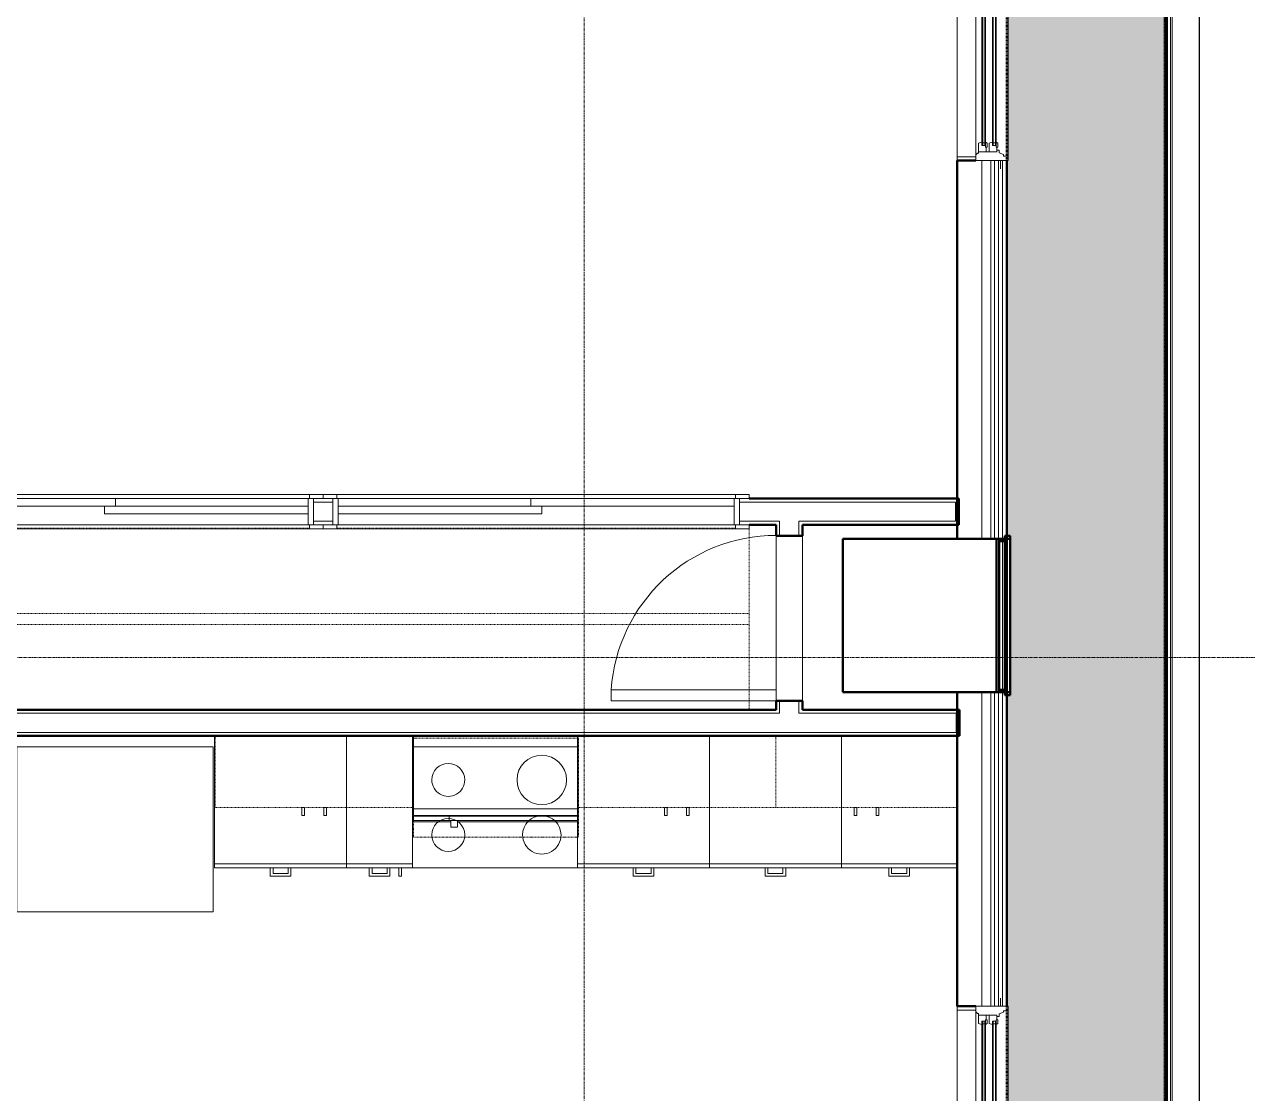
# Model space of a CAD drawing. Header units: inches. Extents: x -4218 to -1830, y 9767 to 12426.
# Drawn here: x -2275.1 to -2052.6, y 11455.9 to 11650.3 of the extents above; entities that cross this region are included whole.
import ezdxf

# ---------------------------------------------------------------- set-up
doc = ezdxf.new("R2010")
doc.units = ezdxf.units.IN
doc.header["$MEASUREMENT"] = 0
for name, pattern in [('Dash', [0.25, 0.125, -0.125]), ('Dash 1_16_', [0.125, 0.0625, -0.0625]), ('Grid Line 1_2_', [0.875, 0.5, -0.125, 0.125, -0.125]), ('Overhead', [0.15625, 0.09375, -0.0625])]:
    doc.linetypes.add(name, pattern=pattern)
for name, color, linetype, lineweight in [('0-1', 7, 'Continuous', 5), ('0-2', 10, 'Continuous', 9), ('A-CLNG-5', 13, 'Continuous', 9), ('A-CLNG-PATT-1', 71, 'Continuous', 13), ('A-DETL-MBND', 5, 'Continuous', 9), ('A-DOOR-1', 10, 'Continuous', 9), ('A-DOOR-2', 50, 'Continuous', 20), ('A-DOOR-FRAM-1', 10, 'Continuous', 9), ('A-GENM', 5, 'Continuous', 9), ('A-GENM-6', 5, 'Continuous', 50), ('A-GLAZ-1', 151, 'Continuous', 9), ('A-GLAZ-2', 151, 'Continuous', 20), ('A-WALL', 113, 'Continuous', 13), ('A-WALL-1', 7, 'Continuous', 50), ('A-WALL-2', 250, 'Continuous', 13), ('A-WALL-3', 10, 'Continuous', 9), ('A-WALL-4', 252, 'Continuous', 9), ('A-WALL-5', 253, 'Continuous', 9), ('A-WALL-6', 254, 'Continuous', 9), ('A-WALL-7', 113, 'Continuous', 9), ('A-WALL-8', 113, 'Continuous', 50), ('C-PROP-LINE-1', 91, 'Dash 1_16_', 50), ('Q-CASE-1', 252, 'Continuous', 9), ('Q-CASE-2', 10, 'Continuous', 9), ('Q-CASE-3', 253, 'Continuous', 9), ('Q-CASE-4', 252, 'Dash', 9), ('Q-CASE-6', 254, 'Dash', 9), ('Q-CASE-7', 253, 'Dash', 9), ('Q-CASE-8', 254, 'Continuous', 9), ('Q-CASE-HDLN-1', 10, 'Dash', 9), ('Q-CASE-HDLN-2', 252, 'Dash', 9), ('Q-SPCQ-1', 10, 'Continuous', 9), ('Q-SPCQ-2', 91, 'Overhead', 9), ('S-GRID-1', 1, 'Grid Line 1_2_', 9)]:
    doc.layers.add(name, color=color, linetype=linetype, lineweight=lineweight)

# ---------------------------------------------------------------- blocks, each defined once
blk = doc.blocks.new('SWING - SINGLE - FLUSH - 30_ x 70_ - MAGIC PAK DOOR - ACOUSTICAL SEAL - IN CLOSET-3199408-BACKGROUND - RCP - 1ST FLOOR')
at = {"layer": 'A-DOOR-1'}
blk.add_arc((15, -2.375), 30.067, 180, 266.18593, dxfattribs=at)
at = {"layer": 'A-DOOR-2'}
for p, q in [((13, -2.375), (13, -32.375)), ((15, -2.375), (13, -2.375)), ((15, -2.375), (15, -32.375)), ((15, -32.375), (13, -32.375))]:
    blk.add_line(p, q, dxfattribs=at)
blk = doc.blocks.new('SLIDING - FLUSH - 6-0 x 6-8-3203588-BACKGROUND - RCP - 1ST FLOOR')
at = {"layer": 'A-DOOR-1'}
for p, q in [((-38.75, 2.5), (-38.75, 3.25)), ((-36.25, 3.25), (-38.75, 3.25)), ((-38.75, 2.5), (-36.25, 2.5)), ((36.25, 3.25), (-36.25, 3.25)), ((-36.25, 3.25), (-36.25, 2.5)), ((36.25, 2.5), (36.25, 3.25)), ((36.25, 3.25), (38.75, 3.25)), ((38.75, 2.5), (36.25, 2.5)), ((38.75, 3.25), (38.75, 2.5)), ((36, 0.5), (-1, 0.5)), ((-1, 0.5), (-1, -0.875)), ((36, 0.5), (36, -0.875)), ((1, -0.875), (-36, -0.875)), ((-36, -0.875), (-36, -2.25)), ((-1, -0.875), (36, -0.875)), ((1, -0.875), (1, -2.25)), ((-38.75, -3), (-38.75, -2.25)), ((-36.25, -2.25), (-38.75, -2.25)), ((-38.75, -3), (-36.25, -3)), ((-36.25, -2.25), (-36.25, -3)), ((-36.25, -3), (36.25, -3)), ((-36, -2.25), (1, -2.25)), ((36.25, -2.25), (38.75, -2.25)), ((36.25, -3), (36.25, -2.25)), ((38.75, -3), (36.25, -3)), ((38.75, -2.25), (38.75, -3))]:
    blk.add_line(p, q, dxfattribs=at)
at = {"layer": 'A-DOOR-FRAM-1'}
for p, q in [((-37, -2.25), (-37, 2.5)), ((-36, 2.5), (-37, 2.5)), ((36, 2.5), (-36, 2.5)), ((-36, 2.5), (-36, -2.25)), ((36, -2.25), (36, 2.5)), ((36, 2.5), (37, 2.5)), ((37, 2.5), (37, -2.25)), ((-37, -2.25), (-36, -2.25)), ((1, -2.25), (36, -2.25)), ((37, -2.25), (36, -2.25))]:
    blk.add_line(p, q, dxfattribs=at)
blk = doc.blocks.new('OD_CW_Closet - OD_CW_Closet-2039040-BACKGROUND - RCP - 1ST FLOOR')
at = {"layer": 'Q-CASE-HDLN-1'}
for p, q in [((0.74, 24), (0.74, -8.9)), ((160.21, -9), (160.21, 24)), ((0.74, 8.5), (160.21, 8.5)), ((0.74, 6.5), (160.21, 6.5)), ((3.24, -9), (75.74, -9)), ((80.74, -9), (153.24, -9)), ((155.74, -9), (160.21, -9))]:
    blk.add_line(p, q, dxfattribs=at)
at = {"layer": 'Q-CASE-HDLN-2'}
blk.add_line((160.21, 24), (0.74, 24), dxfattribs=at)
blk = doc.blocks.new('SLIDING - FLUSH - 6-0 x 6-8-V29-BACKGROUND - RCP - 1ST FLOOR')
at = {"layer": 'A-DOOR-1'}
for p, q in [((-38.75, 2.25), (-38.75, 3)), ((-36.25, 3), (-38.75, 3)), ((-38.75, 2.25), (-36.25, 2.25)), ((36.25, 3), (-36.25, 3)), ((-36.25, 3), (-36.25, 2.25)), ((1, 2.25), (-36, 2.25)), ((-36, 2.25), (-36, 0.88)), ((1, 2.25), (1, 0.88)), ((36.25, 2.25), (36.25, 3)), ((36.25, 3), (38.75, 3)), ((38.75, 2.25), (36.25, 2.25)), ((38.75, 3), (38.75, 2.25)), ((-36, 0.88), (1, 0.88)), ((36, 0.88), (-1, 0.88)), ((-1, 0.88), (-1, -0.5)), ((36, 0.88), (36, -0.5)), ((-1, -0.5), (36, -0.5)), ((-38.75, -3.25), (-38.75, -2.5)), ((-36.25, -2.5), (-38.75, -2.5)), ((-38.75, -3.25), (-36.25, -3.25)), ((-36.25, -2.5), (-36.25, -3.25)), ((-36.25, -3.25), (36.25, -3.25)), ((36.25, -2.5), (38.75, -2.5)), ((36.25, -3.25), (36.25, -2.5)), ((38.75, -3.25), (36.25, -3.25)), ((38.75, -2.5), (38.75, -3.25))]:
    blk.add_line(p, q, dxfattribs=at)
at = {"layer": 'A-DOOR-FRAM-1'}
for p, q in [((-36, 2.25), (-37, 2.25)), ((-37, -2.5), (-37, 2.25)), ((-36, 2.25), (-36, -2.5)), ((36, 2.25), (1, 2.25)), ((36, -2.5), (36, 2.25)), ((36, 2.25), (37, 2.25)), ((37, 2.25), (37, -2.5)), ((-37, -2.5), (-36, -2.5)), ((-36, -2.5), (36, -2.5)), ((37, -2.5), (36, -2.5))]:
    blk.add_line(p, q, dxfattribs=at)
blk = doc.blocks.new('Refrigerator_-_Side-by-Side_6047 - 36_ X 30_-1372843-BACKGROUND - RCP - 1ST FLOOR')
at = {"layer": 'Q-SPCQ-1'}
for p, q in [((-17.88, 15.58), (17.87, 15.58)), ((-17.88, -14.42), (-17.88, 15.58)), ((17.87, 15.58), (17.87, -14.42)), ((17.87, -14.42), (-17.88, -14.42))]:
    blk.add_line(p, q, dxfattribs=at)
blk = doc.blocks.new('Range - 24_ x 30_-2806124-BACKGROUND - RCP - 1ST FLOOR')
at = {"layer": 'Q-SPCQ-1'}
blk.add_line((0, -22), (30, -22), dxfattribs=at)
for centre, radius, start, end in [((6.5, -6), 3.5, 360, 180), ((23.5, -6), 3, 0, 180), ((6.5, -6), 3.5, 180, 0), ((23.5, -6), 3, 180, 0), ((6.5, -16), 4.5, 0, 180), ((23.5, -16), 3, 360, 180), ((6.5, -16), 4.5, 180, 0), ((23.5, -16), 3, 180, 0)]:
    blk.add_arc(centre, radius, start, end, dxfattribs=at)
blk = doc.blocks.new('Single Door 1 Drawer 211 - 211 Base Cabinet Single Door1 Drawer 12_-2706434-BACKGROUND - RCP - 1ST FLOOR')
at = {"layer": 'Q-CASE-2'}
for p, q in [((-11.26, -23.25), (-11.26, 0)), ((-11.26, 0), (0.74, 0)), ((0.74, 0), (0.74, -23.25)), ((-11.26, -23.25), (-11.26, -24)), ((0.74, -23.25), (-11.26, -23.25)), ((-11.26, -24), (0.74, -24)), ((-6.64, -24), (-7.14, -24)), ((-7.14, -25.5), (-7.14, -24)), ((-6.64, -25), (-6.64, -24)), ((-3.89, -25), (-3.89, -24)), ((-3.89, -24), (-3.39, -24)), ((-3.39, -24), (-3.39, -25.5)), ((-1.27, -24), (-1.76, -24)), ((-1.76, -24), (-1.76, -25.5)), ((-1.27, -25.5), (-1.27, -24)), ((0.74, -24), (0.74, -23.25)), ((-3.39, -25.5), (-7.14, -25.5)), ((-6.64, -25), (-3.89, -25)), ((-1.76, -25.5), (-1.27, -25.5))]:
    blk.add_line(p, q, dxfattribs=at)
blk = doc.blocks.new('Base Cabinet 3 Drawer 230 - Base Cabinet 3 Drawer 230 24_-2554933-BACKGROUND - RCP - 1ST FLOOR')
at = {"layer": 'Q-CASE-2'}
for p, q in [((-11.26, -23.25), (-11.26, 0)), ((-11.26, 0), (12.74, 0)), ((12.74, 0), (12.74, -23.25)), ((-11.26, -23.25), (-11.26, -24)), ((12.74, -23.25), (-11.26, -23.25)), ((-11.26, -24), (12.74, -24)), ((-0.64, -24), (-1.14, -24)), ((-1.14, -25.5), (-1.14, -24)), ((-0.64, -25), (-0.64, -24)), ((2.11, -25), (2.11, -24)), ((2.11, -24), (2.61, -24)), ((2.61, -24), (2.61, -25.5)), ((12.74, -24), (12.74, -23.25)), ((2.61, -25.5), (-1.14, -25.5)), ((-0.64, -25), (2.11, -25))]:
    blk.add_line(p, q, dxfattribs=at)
blk = doc.blocks.new('Base Cabinet 3 Drawer 230 - Base Cabinet 3 Drawer 230 21_-2578998-BACKGROUND - RCP - 1ST FLOOR')
at = {"layer": 'Q-CASE-2'}
for p, q in [((-1.14, 24), (-1.14, 25.5)), ((-1.14, 25.5), (2.61, 25.5)), ((2.11, 25), (-0.64, 25)), ((-0.64, 24), (-0.64, 25)), ((2.11, 24), (2.11, 25)), ((2.61, 25.5), (2.61, 24)), ((-9.76, 24), (11.24, 24)), ((-9.76, 23.25), (-9.76, 24)), ((11.24, 23.25), (-9.76, 23.25)), ((-9.76, 23.25), (-9.76, 0)), ((-1.14, 24), (-0.64, 24)), ((2.61, 24), (2.11, 24)), ((11.24, 24), (11.24, 23.25)), ((11.24, 0), (11.24, 23.25)), ((-9.76, 0), (11.24, 0))]:
    blk.add_line(p, q, dxfattribs=at)
blk = doc.blocks.new('Base Cabinet 3 Drawer 230 - Base Cabinet 3 Drawer 230 24_-2578604-BACKGROUND - RCP - 1ST FLOOR')
at = {"layer": 'Q-CASE-2'}
for p, q in [((-1.14, 24), (-1.14, 25.5)), ((-1.14, 25.5), (2.61, 25.5)), ((2.11, 25), (-0.64, 25)), ((-0.64, 24), (-0.64, 25)), ((2.11, 24), (2.11, 25)), ((2.61, 25.5), (2.61, 24)), ((-11.26, 24), (12.74, 24)), ((-11.26, 23.25), (-11.26, 24)), ((12.74, 23.25), (-11.26, 23.25)), ((-11.26, 23.25), (-11.26, 0)), ((-1.14, 24), (-0.64, 24)), ((2.61, 24), (2.11, 24)), ((12.74, 24), (12.74, 23.25)), ((12.74, 0), (12.74, 23.25)), ((-11.26, 0), (12.74, 0))]:
    blk.add_line(p, q, dxfattribs=at)
blk = doc.blocks.new('300 Series Wall Hung Cabinet_302 - 36_ x 36_-V30-BACKGROUND - RCP - 1ST FLOOR')
at = {"layer": 'Q-CASE-1'}
for p, q in [((-1.76, 16.87), (-2.25, 16.87)), ((-2.25, 16.87), (-2.25, 15.38)), ((-1.76, 15.38), (-1.76, 16.87)), ((2.24, 16.87), (1.75, 16.87)), ((1.75, 16.87), (1.75, 15.38)), ((2.24, 15.38), (2.24, 16.87)), ((-2.25, 15.38), (-1.76, 15.38)), ((1.75, 15.38), (2.24, 15.38))]:
    blk.add_line(p, q, dxfattribs=at)
at = {"layer": 'Q-CASE-4'}
for p, q in [((-18, 2.75), (-18, 15.38)), ((-18, 15.38), (18, 15.38)), ((18, 15.38), (18, 2.75))]:
    blk.add_line(p, q, dxfattribs=at)
at = {"layer": 'Q-CASE-6'}
blk.add_line((18, 2.37), (-18, 2.37), dxfattribs=at)
at = {"layer": 'Q-CASE-7'}
for p, q in [((-18, 2.37), (-18, 2.75)), ((18, 2.75), (18, 2.37))]:
    blk.add_line(p, q, dxfattribs=at)
blk = doc.blocks.new('300 Series Wall Hung Cabinet_302 - 33_ X 36_-V31-BACKGROUND - RCP - 1ST FLOOR')
at = {"layer": 'Q-CASE-1'}
for p, q in [((-1.76, -15.38), (-2.25, -15.38)), ((-2.25, -15.38), (-2.25, -16.87)), ((-1.76, -16.87), (-1.76, -15.38)), ((2.24, -15.38), (1.75, -15.38)), ((1.75, -15.38), (1.75, -16.87)), ((2.24, -16.87), (2.24, -15.38)), ((-2.25, -16.87), (-1.76, -16.87)), ((1.75, -16.87), (2.24, -16.87))]:
    blk.add_line(p, q, dxfattribs=at)
at = {"layer": 'Q-CASE-4'}
for p, q in [((-16.5, -2.75), (-16.5, -15.38)), ((-16.5, -15.38), (16.5, -15.38))]:
    blk.add_line(p, q, dxfattribs=at)
at = {"layer": 'Q-CASE-6'}
for p, q in [((16.5, -2.38), (-16.5, -2.38)), ((16.5, -2.75), (16.5, -2.38))]:
    blk.add_line(p, q, dxfattribs=at)
at = {"layer": 'Q-CASE-7'}
for p, q in [((-16.5, -2.38), (-16.5, -2.75)), ((16.5, -15.38), (16.5, -2.75))]:
    blk.add_line(p, q, dxfattribs=at)
blk = doc.blocks.new('300 Series Wall Hung Cabinet_302 - 36_ x 36_-V32-BACKGROUND - RCP - 1ST FLOOR')
at = {"layer": 'Q-CASE-1'}
for p, q in [((-1.76, -15.38), (-2.25, -15.38)), ((-2.25, -15.38), (-2.25, -16.87)), ((-1.76, -16.87), (-1.76, -15.38)), ((2.24, -15.38), (1.75, -15.38)), ((1.75, -15.38), (1.75, -16.87)), ((2.24, -16.87), (2.24, -15.38)), ((-2.25, -16.87), (-1.76, -16.87)), ((1.75, -16.87), (2.24, -16.87))]:
    blk.add_line(p, q, dxfattribs=at)
at = {"layer": 'Q-CASE-4'}
for p, q in [((-18, -2.75), (-18, -15.38)), ((18, -15.38), (18, -2.75)), ((-18, -15.38), (18, -15.38))]:
    blk.add_line(p, q, dxfattribs=at)
at = {"layer": 'Q-CASE-6'}
blk.add_line((18, -2.38), (-18, -2.38), dxfattribs=at)
at = {"layer": 'Q-CASE-7'}
for p, q in [((-18, -2.38), (-18, -2.75)), ((18, -2.75), (18, -2.38))]:
    blk.add_line(p, q, dxfattribs=at)
blk = doc.blocks.new('30quot_MicrowaveVent_11166 - 70cm miele oven-V33-BACKGROUND - RCP - 1ST FLOOR')
at = {"layer": 'Q-CASE-1'}
for p, q in [((7.69, 15.6), (-14.2, 15.6)), ((-14.2, 15.6), (-14.2, 15.39)), ((8.88, 16.6), (7.69, 16.6)), ((7.69, 16.55), (7.69, 16.16)), ((7.69, 16.15), (7.69, 15.39)), ((8.88, 16.6), (8.88, 16.55)), ((8.88, 15.39), (8.88, 16.6)), ((15.68, 15.6), (8.88, 15.6)), ((15.68, 15.39), (15.68, 15.6)), ((9.18, 15.39), (-14.2, 15.39)), ((-14.2, 15.39), (-14.2, 14.61)), ((-14.2, 14.61), (9.18, 14.61)), ((-14.2, 14.49), (-14.2, 13.23)), ((15.68, 14.49), (-14.2, 14.49)), ((9.18, 15.39), (9.18, 14.61)), ((15.68, 15.39), (9.18, 15.39)), ((9.18, 15.39), (9.18, 14.61)), ((9.18, 14.61), (15.68, 14.61)), ((15.68, 15.39), (15.68, 14.61)), ((15.68, 13.23), (15.68, 14.49)), ((-14.2, 13.23), (-14.2, 0.38)), ((-14.2, 13.23), (15.68, 13.23)), ((15.68, 0.38), (15.68, 13.23))]:
    blk.add_line(p, q, dxfattribs=at)
at = {"layer": 'Q-CASE-3'}
for p, q in [((-14.2, 0.38), (-14.2, 0)), ((15.68, 0), (15.68, 0.38))]:
    blk.add_line(p, q, dxfattribs=at)
at = {"layer": 'Q-CASE-8'}
blk.add_line((-14.2, 0), (15.68, 0), dxfattribs=at)
blk = doc.blocks.new('Range_Hood_386 - 30_ Wide-V94-BACKGROUND - RCP - 1ST FLOOR')
at = {"layer": 'Q-SPCQ-2'}
for p, q in [((15, 6), (-15, 6)), ((-15, 6), (-15, -12)), ((15, -12), (15, 6)), ((-15, -12), (15, -12))]:
    blk.add_line(p, q, dxfattribs=at)
blk = doc.blocks.new('CTR - 1st Phase - Unit Layouts_rvt-1-BACKGROUND - RCP - 1ST FLOOR')
at = {"layer": 'A-WALL-1'}
for p, q in [((-2143.27, 11564.1), (-2105.15, 11564.1)), ((-2105.15, 11564.1), (-2105.15, 11563.47)), ((-2105.15, 11563.47), (-2105.15, 11559.97)), ((-2138.37, 11559.35), (-2143.27, 11559.35)), ((-2138.37, 11557.35), (-2138.37, 11559.35)), ((-2105.15, 11559.35), (-2133.62, 11559.35)), ((-2133.62, 11559.35), (-2133.62, 11557.35)), ((-2105.15, 11559.97), (-2105.15, 11559.35)), ((-2133.62, 11557.35), (-2138.37, 11557.35)), ((-2304.23, 11525.7), (-2138.37, 11525.7)), ((-2138.37, 11525.7), (-2138.37, 11527.35)), ((-2138.37, 11527.35), (-2133.62, 11527.35)), ((-2133.62, 11527.35), (-2133.62, 11525.7)), ((-2133.62, 11525.7), (-2105.03, 11525.7)), ((-2105.03, 11525.7), (-2105.03, 11525.07)), ((-2105.03, 11525.07), (-2105.03, 11521.57)), ((-2105.03, 11520.95), (-2276.51, 11520.95)), ((-2105.03, 11521.57), (-2105.03, 11520.95))]:
    blk.add_line(p, q, dxfattribs=at)
at = {"layer": 'A-WALL-2'}
for p, q in [((-2219.02, 11563.47), (-2222.52, 11563.47)), ((-2105.78, 11563.47), (-2145.02, 11563.47)), ((-2105.78, 11563.47), (-2105.78, 11559.97)), ((-2219.02, 11559.97), (-2222.52, 11559.97)), ((-2137.75, 11559.97), (-2145.02, 11559.97)), ((-2137.75, 11559.97), (-2137.75, 11559.35)), ((-2137.75, 11559.35), (-2137.75, 11557.35)), ((-2105.78, 11559.97), (-2134.25, 11559.97)), ((-2134.25, 11559.97), (-2134.25, 11559.35)), ((-2134.25, 11559.35), (-2134.25, 11557.35)), ((-2137.75, 11527.35), (-2137.75, 11525.7)), ((-2137.75, 11525.7), (-2137.75, 11525.07)), ((-2134.25, 11527.35), (-2134.25, 11525.7)), ((-2134.25, 11525.7), (-2134.25, 11525.07)), ((-2137.75, 11525.07), (-2304.49, 11525.07)), ((-2105.65, 11525.07), (-2134.25, 11525.07)), ((-2105.65, 11525.07), (-2105.65, 11521.57)), ((-2105.65, 11521.57), (-2277.14, 11521.57))]:
    blk.add_line(p, q, dxfattribs=at)
at = {"layer": 'A-WALL-3'}
for p, q in [((-2138.37, 11557.35), (-2138.37, 11527.35)), ((-2133.62, 11527.35), (-2133.62, 11557.35)), ((-2240.51, 11496.95), (-2240.51, 11520.95)), ((-2230.39, 11496.95), (-2240.51, 11496.95)), ((-2227.14, 11496.95), (-2229.89, 11496.95)), ((-2212.39, 11496.95), (-2226.64, 11496.95)), ((-2209.14, 11496.95), (-2211.89, 11496.95)), ((-2207.01, 11496.95), (-2208.64, 11496.95)), ((-2164.39, 11496.95), (-2206.52, 11496.95)), ((-2161.14, 11496.95), (-2163.89, 11496.95)), ((-2140.39, 11496.95), (-2160.64, 11496.95)), ((-2137.14, 11496.95), (-2139.89, 11496.95)), ((-2117.89, 11496.95), (-2136.64, 11496.95)), ((-2114.64, 11496.95), (-2117.39, 11496.95)), ((-2105.45, 11496.95), (-2114.14, 11496.95))]:
    blk.add_line(p, q, dxfattribs=at)
at = {"layer": 'A-WALL-4'}
for p, q in [((-2138.37, 11557.35), (-2133.62, 11557.35)), ((-2133.62, 11527.35), (-2138.37, 11527.35)), ((-2240.51, 11520.95), (-2240.51, 11496.95)), ((-2240.51, 11520.95), (-2105.45, 11520.95)), ((-2105.45, 11520.95), (-2105.45, 11496.95)), ((-2240.51, 11496.95), (-2230.39, 11496.95)), ((-2229.89, 11496.95), (-2227.14, 11496.95)), ((-2226.64, 11496.95), (-2212.39, 11496.95)), ((-2211.89, 11496.95), (-2209.14, 11496.95)), ((-2208.64, 11496.95), (-2207.01, 11496.95)), ((-2206.52, 11496.95), (-2164.39, 11496.95)), ((-2163.89, 11496.95), (-2161.14, 11496.95)), ((-2160.64, 11496.95), (-2140.39, 11496.95)), ((-2139.89, 11496.95), (-2137.14, 11496.95)), ((-2136.64, 11496.95), (-2117.89, 11496.95)), ((-2117.39, 11496.95), (-2114.64, 11496.95)), ((-2114.14, 11496.95), (-2105.45, 11496.95))]:
    blk.add_line(p, q, dxfattribs=at)
at = {"layer": 'A-WALL-5'}
for p, q in [((-2222.52, 11559.35), (-2222.52, 11564.1)), ((-2219.02, 11564.1), (-2219.02, 11559.35)), ((-2145.02, 11564.1), (-2145.02, 11559.35)), ((-2105.45, 11520.95), (-2240.51, 11520.95)), ((-2105.45, 11496.95), (-2105.45, 11520.95)), ((-2212.39, 11496.95), (-2211.89, 11496.95)), ((-2209.14, 11496.95), (-2208.64, 11496.95))]:
    blk.add_line(p, q, dxfattribs=at)
at = {"layer": 'A-WALL-6'}
for p, q in [((-2230.39, 11496.95), (-2229.89, 11496.95)), ((-2227.14, 11496.95), (-2226.64, 11496.95)), ((-2207.01, 11496.95), (-2206.52, 11496.95)), ((-2164.39, 11496.95), (-2163.89, 11496.95)), ((-2161.14, 11496.95), (-2160.64, 11496.95)), ((-2140.39, 11496.95), (-2139.89, 11496.95)), ((-2137.14, 11496.95), (-2136.64, 11496.95)), ((-2117.89, 11496.95), (-2117.39, 11496.95)), ((-2114.64, 11496.95), (-2114.14, 11496.95))]:
    blk.add_line(p, q, dxfattribs=at)
at = {"layer": '0-2'}
for name, p in [('SLIDING - FLUSH - 6-0 x 6-8-V29-BACKGROUND - RCP - 1ST FLOOR', (-2259.52, 11561.85)), ('Base Cabinet 3 Drawer 230 - Base Cabinet 3 Drawer 230 24_-2554933-BACKGROUND - RCP - 1ST FLOOR', (-2229.25, 11520.95)), ('Single Door 1 Drawer 211 - 211 Base Cabinet Single Door1 Drawer 12_-2706434-BACKGROUND - RCP - 1ST FLOOR', (-2205.25, 11520.95)), ('Base Cabinet 3 Drawer 230 - Base Cabinet 3 Drawer 230 24_-2554933-BACKGROUND - RCP - 1ST FLOOR', (-2163.25, 11520.95)), ('300 Series Wall Hung Cabinet_302 - 36_ x 36_-V32-BACKGROUND - RCP - 1ST FLOOR', (-2156.45, 11523.32)), ('300 Series Wall Hung Cabinet_302 - 33_ X 36_-V31-BACKGROUND - RCP - 1ST FLOOR', (-2121.95, 11523.32))]:
    blk.add_blockref(name, p, dxfattribs=at)
for name, p, rotation in [('SLIDING - FLUSH - 6-0 x 6-8-3203588-BACKGROUND - RCP - 1ST FLOOR', (-2182.02, 11561.85), 180), ('OD_CW_Closet - OD_CW_Closet-2039040-BACKGROUND - RCP - 1ST FLOOR', (-2142.54, 11549.7), 180), ('SWING - SINGLE - FLUSH - 30_ x 70_ - MAGIC PAK DOOR - ACOUSTICAL SEAL - IN CLOSET-3199408-BACKGROUND - RCP - 1ST FLOOR', (-2136, 11542.35), 269.9999999999856), ('300 Series Wall Hung Cabinet_302 - 36_ x 36_-V30-BACKGROUND - RCP - 1ST FLOOR', (-2222.39, 11523.32), 180), ('30quot_MicrowaveVent_11166 - 70cm miele oven-V33-BACKGROUND - RCP - 1ST FLOOR', (-2188.65, 11520.95), 180), ('Base Cabinet 3 Drawer 230 - Base Cabinet 3 Drawer 230 24_-2578604-BACKGROUND - RCP - 1ST FLOOR', (-2137.78, 11520.95), 180), ('Base Cabinet 3 Drawer 230 - Base Cabinet 3 Drawer 230 21_-2578998-BACKGROUND - RCP - 1ST FLOOR', (-2115.28, 11520.95), 180), ('Refrigerator_-_Side-by-Side_6047 - 36_ X 30_-1372843-BACKGROUND - RCP - 1ST FLOOR', (-2258.64, 11504.53), 180), ('Range - 24_ x 30_-2806124-BACKGROUND - RCP - 1ST FLOOR', (-2174.51, 11496.95), 180), ('Range_Hood_386 - 30_ Wide-V94-BACKGROUND - RCP - 1ST FLOOR', (-2189.33, 11508.57), 180)]:
    blk.add_blockref(name, p, dxfattribs=dict(at, rotation=rotation))
blk = doc.blocks.new('Basic Wall _ EXT - FIBER CEMENT - LARGE - 1hr - ___-2505163-BACKGROUND - RCP - 1ST FLOOR')
at = {"layer": 'A-WALL-7'}
for p, q in [((-2067.26, 12118.88), (-2067.26, 11247.1)), ((-2067.26, 11247.1), (-2067.26, 12118.88)), ((-2067.22, 11247.07), (-2067.22, 12118.91)), ((-2067.22, 11247.07), (-2067.22, 12118.91))]:
    blk.add_line(p, q, dxfattribs=at)
blk = doc.blocks.new('Basic Wall _ EXT - FIBER CEMENT - LARGE - 1hr - ___-2162456-BACKGROUND - RCP - 1ST FLOOR')
at = {"layer": 'A-WALL-7'}
for p, q in [((-2066.68, 11247.39), (-2066.68, 12118.59)), ((-2066.67, 11247.39), (-2066.67, 12118.59)), ((-2066.67, 11247.39), (-2066.67, 12118.59)), ((-2066.66, 11247.39), (-2066.66, 12118.59)), ((-2066.64, 11247.39), (-2066.64, 12118.59)), ((-2066.64, 11247.39), (-2066.64, 12118.59)), ((-2066.34, 12118.59), (-2066.34, 11247.39))]:
    blk.add_line(p, q, dxfattribs=at)
blk = doc.blocks.new('Basic Wall _ EXT - FIBER CEMENT - SMALL - 1hr - ___-2145930-BACKGROUND - RCP - 1ST FLOOR')
at = {"layer": 'A-DETL-MBND'}
for p, q in [((-2061.44, 12125.07), (-2061.44, 11240.9)), ((-2061.44, 11240.9), (-2061.44, 12125.07)), ((-2061.36, 11240.83), (-2061.36, 12125.15)), ((-2061.36, 11240.83), (-2061.36, 12125.15)), ((-2067.46, 11247.39), (-2067.46, 12118.59)), ((-2067.39, 11247.39), (-2067.39, 12118.59))]:
    blk.add_line(p, q, dxfattribs=at)
blk = doc.blocks.new('Window-Double_Hung-Andersen-400_Series-Tilt_Wash - DOUBLE HUNG - COTTAGE - 1ST FLOOR-2889599-BACKGROUND - RCP - 1ST FLOOR')
at = {"layer": 'A-GLAZ-1'}
for p, q in [((-18.95, 4.5), (18.95, 4.5)), ((-18.95, 1.12), (-18.95, 4.5)), ((-18.32, 1.12), (-18.32, 4.5)), ((18.32, 1.12), (18.32, 4.5)), ((18.95, 4.5), (18.95, 1.12)), ((18.95, 1.12), (-18.95, 1.12)), ((-16.29, -0.13), (-15.7, -0.13)), ((-16.29, -0.5), (-15.7, -0.5)), ((-16.29, -2.06), (-15.7, -2.06)), ((-15.82, -0.5), (-15.82, -0.13)), ((-15.82, -2.44), (-15.82, -2.06)), ((-15.7, 0), (15.7, 0)), ((-15.7, -0.13), (15.7, -0.13)), ((-15.7, -0.5), (15.7, -0.5)), ((-15.7, -0.63), (15.7, -0.63)), ((-15.7, -1.94), (15.7, -1.94)), ((-15.7, -2.06), (15.7, -2.06)), ((16.29, -0.13), (15.7, -0.13)), ((16.29, -0.5), (15.7, -0.5)), ((16.29, -2.06), (15.7, -2.06)), ((15.82, -0.5), (15.82, -0.13)), ((15.82, -2.44), (15.82, -2.06)), ((-16.29, -2.44), (-15.7, -2.44)), ((-15.7, -2.44), (15.7, -2.44)), ((-15.7, -2.56), (15.7, -2.56)), ((16.29, -2.44), (15.7, -2.44))]:
    blk.add_line(p, q, dxfattribs=at)
at = {"layer": 'A-GLAZ-2'}
for p, q in [((-19.01, 1.12), (19.01, 1.12)), ((-19.01, -4.75), (-19.01, 1.12)), ((-17.67, 0.84), (-18, 1.12)), ((-17.67, 0.84), (-17.67, 0.63)), ((-17.67, 0.63), (-15.86, 0.63)), ((-17.42, -2.69), (-17.42, 0.63)), ((-16.29, -0.63), (-16.29, 0)), ((-15.7, 0), (-16.29, 0)), ((-15.86, 0.63), (-15.7, 0)), ((15.86, 0.63), (15.7, 0)), ((15.7, 0), (16.29, 0)), ((17.67, 0.63), (15.86, 0.63)), ((16.29, -0.63), (16.29, 0)), ((17.42, -2.69), (17.42, 0.63)), ((17.67, 0.84), (18, 1.12)), ((17.67, 0.84), (17.67, 0.63)), ((19.01, 1.12), (19.01, -4.75)), ((-17.42, -0.75), (-16.57, -0.75)), ((-17.42, -1.31), (-15.86, -1.31)), ((-16.57, -0.63), (-16.57, -0.97)), ((-15.7, -0.63), (-16.57, -0.63)), ((-15.86, -0.97), (-16.57, -0.97)), ((-16.29, -2.56), (-16.29, -1.94)), ((-15.7, -1.94), (-16.29, -1.94)), ((-15.86, -0.97), (-15.7, -0.63)), ((-15.86, -1.31), (-15.7, -1.94)), ((15.86, -0.97), (15.7, -0.63)), ((15.7, -0.63), (16.57, -0.63)), ((15.86, -1.31), (15.7, -1.94)), ((15.7, -1.94), (16.29, -1.94)), ((15.86, -0.97), (16.57, -0.97)), ((17.42, -1.31), (15.86, -1.31)), ((16.29, -2.56), (16.29, -1.94)), ((16.57, -0.63), (16.57, -0.97)), ((17.42, -0.75), (16.57, -0.75)), ((-19.01, -3.37), (-20.51, -3.37)), ((-18.2, -3.94), (-17.92, -3.94)), ((-18.2, -4.75), (-18.2, -3.94)), ((-17.92, -3.94), (-17.61, -3.12)), ((-17.61, -3.12), (-17.14, -3.12)), ((-17.42, -2.69), (-16.57, -2.69)), ((-17.14, -3.12), (-17.14, -2.69)), ((-16.57, -2.56), (-16.57, -2.91)), ((-15.7, -2.56), (-16.57, -2.56)), ((-15.86, -2.91), (-16.57, -2.91)), ((-15.86, -2.91), (-15.7, -2.56)), ((15.86, -2.91), (15.7, -2.56)), ((15.7, -2.56), (16.57, -2.56)), ((15.86, -2.91), (16.57, -2.91)), ((16.57, -2.56), (16.57, -2.91)), ((17.42, -2.69), (16.57, -2.69)), ((17.14, -3.12), (17.14, -2.69)), ((17.61, -3.12), (17.14, -3.12)), ((17.92, -3.94), (17.61, -3.12)), ((18.2, -3.94), (17.92, -3.94)), ((18.2, -4.75), (18.2, -3.94)), ((19.01, -3.37), (20.51, -3.37)), ((19.01, -4.75), (-19.01, -4.75))]:
    blk.add_line(p, q, dxfattribs=at)
blk = doc.blocks.new('V-Series_EWC4_SPVU_RFA_2015 - 1ST FLOOR-2484708-BACKGROUND - RCP - 1ST FLOOR')
at = {"layer": 'A-GENM-6'}
for p, q in [((-3132.33, 12090.69), (-3131.77, 12090.69)), ((-3132.33, 12089.69), (-3132.33, 12090.69)), ((-3131.77, 12090.69), (-3103.89, 12090.69)), ((-3131.77, 12089.69), (-3131.77, 12090.69)), ((-3131.77, 12090.69), (-3131.77, 12089.69)), ((-3103.89, 12090.69), (-3103.89, 12089.69)), ((-3103.89, 12090.69), (-3103.33, 12090.69)), ((-3103.89, 12089.69), (-3103.89, 12090.69)), ((-3103.33, 12090.69), (-3103.33, 12089.69)), ((-3131.77, 12089.69), (-3132.33, 12089.69)), ((-3103.89, 12089.69), (-3131.77, 12089.69)), ((-3131.77, 12060.25), (-3131.77, 12089.69)), ((-3131.77, 12089.69), (-3131.33, 12089.69)), ((-3131.33, 12088.69), (-3131.33, 12089.69)), ((-3131.33, 12089.69), (-3130.83, 12089.69)), ((-3131.33, 12089.69), (-3131.33, 12088.69)), ((-3130.83, 12088.69), (-3131.33, 12088.69)), ((-3131.33, 12088.69), (-3104.33, 12088.69)), ((-3130.83, 12089.69), (-3104.83, 12089.69)), ((-3104.83, 12088.69), (-3130.83, 12088.69)), ((-3104.83, 12089.69), (-3104.33, 12089.69)), ((-3104.33, 12088.69), (-3104.83, 12088.69)), ((-3104.33, 12089.69), (-3104.33, 12088.69)), ((-3104.33, 12088.69), (-3104.33, 12089.69)), ((-3104.33, 12089.69), (-3103.89, 12089.69)), ((-3103.33, 12089.69), (-3103.89, 12089.69)), ((-3103.89, 12089.69), (-3103.89, 12060.25)), ((-3103.89, 12060.25), (-3131.77, 12060.25))]:
    blk.add_line(p, q, dxfattribs=at)
blk = doc.blocks.new('Family - ___-2835860-BACKGROUND - RCP - 1ST FLOOR')
at = {"layer": 'C-PROP-LINE-1'}
blk.add_line((-2067.55, 11247.39), (-2067.55, 12118.59), dxfattribs=at)
blk = doc.blocks.new('Family - ___-2835903-BACKGROUND - RCP - 1ST FLOOR')
at = {"layer": 'C-PROP-LINE-1'}
blk.add_line((-2096.45, 11276.29), (-2096.45, 12089.69), dxfattribs=at)
blk = doc.blocks.new('Family - ___-2835932-BACKGROUND - RCP - 1ST FLOOR')
at = {"layer": 'C-PROP-LINE-1'}
blk.add_line((-2067.55, 11247.39), (-2067.55, 12118.59), dxfattribs=at)

msp = doc.modelspace()

# ---------------------------------------------------------------- hatches: boundary and pattern name
at = {"layer": 'A-CLNG-PATT-1'}
h = msp.add_hatch(dxfattribs=at)
h.set_pattern_fill('FP_7', color=256, style=0, pattern_type=2)
h.set_pattern_definition([(90, (-2963.524, 11049.389), (4, -2e-16), []), (0, (-2963.524, 11049.389), (8, -8), [4, -28]), (0, (-2959.524, 11065.389), (8, -8), [4, -28])])
h.paths.add_polyline_path([(-3860.47, 9980.44), (-3831.82, 10009.09), (-3831.82, 10051.37), (-3832.45, 10051.37), (-3832.45, 10089.39), (-3831.82, 10089.39), (-3831.82, 10127.98), (-3832.45, 10127.98), (-3832.45, 10166), (-3831.82, 10166), (-3831.82, 10167.33), (-3832.73, 10167.33), (-3832.73, 10203.45), (-3831.82, 10203.45), (-3831.82, 10213.15), (-3831.89, 10213.15), (-3831.89, 10212.15), (-3832.69, 10212.15), (-3832.69, 10213.15), (-3834.54, 10213.15), (-3834.57, 10213.01), (-3835.27, 10211.79), (-3836.35, 10210.89), (-3837.8, 10210.41), (-3839.08, 10210.41), (-3840.41, 10210.89), (-3841.51, 10211.83), (-3842.19, 10213.01), (-3842.44, 10214.4), (-3842.19, 10215.79), (-3841.71, 10216.69), (-3860.47, 10216.69), (-3860.47, 9983.19)], flags=0)
h.paths.add_polyline_path([(-2067.8, 9980.44), (-2067.8, 10851.14), (-2096.45, 10822.49), (-2096.45, 10780.21), (-2096.2, 10780.21), (-2096.2, 10742.19), (-2096.45, 10742.19), (-2096.45, 10703.41), (-2096.2, 10703.41), (-2096.2, 10665.39), (-2096.45, 10665.39), (-2096.45, 10665.01), (-2096.2, 10665.01), (-2096.2, 10626.99), (-2096.45, 10626.99), (-2096.45, 10571.43), (-2095.82, 10571.43), (-2095.82, 10542.43), (-2096.45, 10542.43), (-2096.45, 10511.41), (-2096.2, 10511.41), (-2096.2, 10473.39), (-2096.45, 10473.39), (-2096.45, 10396.21), (-2096.2, 10396.21), (-2096.2, 10358.19), (-2096.45, 10358.19), (-2096.45, 10357.81), (-2096.2, 10357.81), (-2096.2, 10319.79), (-2096.45, 10319.79), (-2096.45, 10290.15), (-2095.82, 10290.15), (-2095.82, 10261.15), (-2096.45, 10261.15), (-2096.45, 10204.21), (-2096.2, 10204.21), (-2096.2, 10166.19), (-2096.45, 10166.19), (-2096.45, 10165.81), (-2096.2, 10165.81), (-2096.2, 10127.79), (-2096.45, 10127.79), (-2096.45, 10127.41), (-2096.2, 10127.41), (-2096.2, 10089.39), (-2096.45, 10089.39), (-2096.45, 10009.09), (-2069.32, 9981.96)], flags=0)
h.paths.add_polyline_path([(-3831.89, 10215.65), (-3831.82, 10215.65), (-3831.82, 10242.99), (-3832.45, 10242.99), (-3832.45, 10281.01), (-3831.82, 10281.01), (-3831.82, 10362.63), (-3832.82, 10362.63), (-3832.82, 10391.63), (-3831.82, 10391.63), (-3831.82, 10434.99), (-3832.45, 10434.99), (-3832.45, 10473.01), (-3831.82, 10473.01), (-3831.82, 10473.77), (-3832.45, 10473.77), (-3832.45, 10511.79), (-3831.82, 10511.79), (-3831.82, 10569.59), (-3831.89, 10569.59), (-3831.89, 10568.59), (-3832.69, 10568.59), (-3832.69, 10569.59), (-3834.54, 10569.59), (-3834.57, 10569.45), (-3835.27, 10568.23), (-3836.35, 10567.33), (-3837.8, 10566.84), (-3839.08, 10566.84), (-3840.41, 10567.33), (-3841.51, 10568.27), (-3842.19, 10569.45), (-3842.44, 10570.84), (-3842.19, 10572.23), (-3841.49, 10573.45), (-3840.41, 10574.35), (-3838.96, 10574.83), (-3837.68, 10574.83), (-3836.35, 10574.35), (-3835.25, 10573.41), (-3834.57, 10572.23), (-3834.54, 10572.09), (-3832.69, 10572.09), (-3832.69, 10573.09), (-3831.89, 10573.09), (-3831.89, 10572.09), (-3831.82, 10572.09), (-3831.82, 10588.78), (-3832.45, 10588.78), (-3832.45, 10626.8), (-3831.82, 10626.8), (-3831.82, 10627.18), (-3832.45, 10627.18), (-3832.45, 10665.2), (-3831.82, 10665.2), (-3831.82, 10745.63), (-3832.82, 10745.63), (-3832.82, 10774.63), (-3831.82, 10774.63), (-3831.82, 10780.97), (-3832.45, 10780.97), (-3832.45, 10818.99), (-3831.82, 10818.99), (-3831.82, 10857.77), (-3832.45, 10857.77), (-3832.45, 10895.79), (-3831.82, 10895.79), (-3831.82, 10901.49), (-3832.82, 10901.49), (-3832.82, 10930.49), (-3831.82, 10930.49), (-3831.82, 10961.34), (-3831.89, 10961.34), (-3831.89, 10960.34), (-3832.69, 10960.34), (-3832.69, 10961.34), (-3834.54, 10961.34), (-3834.57, 10961.2), (-3835.27, 10959.98), (-3836.35, 10959.08), (-3837.8, 10958.59), (-3839.08, 10958.59), (-3840.47, 10959.13), (-3841.51, 10960.02), (-3842.19, 10961.2), (-3842.44, 10962.59), (-3842.14, 10964.06), (-3841.49, 10965.2), (-3840.41, 10966.1), (-3838.96, 10966.58), (-3837.68, 10966.58), (-3836.35, 10966.1), (-3835.25, 10965.16), (-3834.57, 10963.98), (-3834.54, 10963.84), (-3832.69, 10963.84), (-3832.69, 10964.84), (-3831.89, 10964.84), (-3831.89, 10963.84), (-3831.82, 10963.84), (-3831.82, 10973.54), (-3832.73, 10973.54), (-3832.73, 11009.66), (-3831.82, 11009.66), (-3831.82, 11011.18), (-3832.45, 11011.18), (-3832.45, 11049.2), (-3831.82, 11049.2), (-3831.82, 11049.58), (-3832.45, 11049.58), (-3832.45, 11087.6), (-3831.82, 11087.6), (-3831.82, 11403.73), (-3831.89, 11403.73), (-3831.89, 11402.73), (-3832.69, 11402.74), (-3832.69, 11403.73), (-3834.54, 11403.73), (-3834.57, 11403.6), (-3835.27, 11402.38), (-3836.35, 11401.47), (-3837.8, 11400.99), (-3839.08, 11400.99), (-3840.41, 11401.47), (-3841.51, 11402.42), (-3842.19, 11403.6), (-3842.44, 11404.98), (-3842.19, 11406.37), (-3841.39, 11407.67), (-3840.41, 11408.5), (-3838.96, 11408.98), (-3837.68, 11408.98), (-3836.35, 11408.5), (-3835.25, 11407.55), (-3834.57, 11406.37), (-3834.54, 11406.23), (-3832.69, 11406.23), (-3832.69, 11407.23), (-3831.89, 11407.23), (-3831.89, 11406.23), (-3831.82, 11406.23), (-3831.82, 11433.64), (-3860.47, 11433.64), (-3860.47, 11013.86), (-3833.89, 11013.86), (-3833.89, 11013.11), (-3860.47, 11013.11), (-3860.47, 10217.44), (-3840.93, 10217.48), (-3840.41, 10217.92), (-3838.96, 10218.4), (-3837.68, 10218.4), (-3836.35, 10217.92), (-3835.79, 10217.44), (-3833.32, 10217.44), (-3833.32, 10216.69), (-3835.09, 10216.69), (-3834.57, 10215.79), (-3834.54, 10215.65), (-3832.69, 10215.65), (-3832.69, 10216.65), (-3831.89, 10216.65), (-3831.89, 10215.99)], flags=0)
h.paths.add_polyline_path([(-2067.8, 11247.64), (-2067.8, 12118.34), (-2096.45, 12089.69), (-2096.45, 11970.8), (-2096.2, 11970.8), (-2096.2, 11932.78), (-2096.45, 11932.78), (-2096.45, 11932.4), (-2096.2, 11932.4), (-2096.2, 11894.38), (-2096.45, 11894.38), (-2096.45, 11840.75), (-2095.82, 11840.75), (-2095.82, 11811.75), (-2096.45, 11811.75), (-2096.45, 11778.8), (-2096.2, 11778.8), (-2096.2, 11740.78), (-2096.45, 11740.78), (-2096.45, 11740.4), (-2096.2, 11740.4), (-2096.2, 11702.38), (-2096.45, 11702.38), (-2096.45, 11663.6), (-2096.2, 11663.6), (-2096.2, 11625.58), (-2096.45, 11625.58), (-2096.45, 11557.35), (-2095.82, 11557.35), (-2095.82, 11528.35), (-2096.45, 11528.35), (-2096.45, 11471.79), (-2096.2, 11471.79), (-2096.2, 11433.77), (-2096.45, 11433.77), (-2096.45, 11433.39), (-2096.2, 11433.39), (-2096.2, 11395.37), (-2096.45, 11395.37), (-2096.45, 11356.4), (-2096.2, 11356.4), (-2096.2, 11318.38), (-2096.45, 11318.38), (-2096.45, 11276.29), (-2069.32, 11249.16)], flags=0)
h.paths.add_polyline_path([(-3854.12, 11548.34), (-3841.98, 11548.34), (-3841.49, 11549.18), (-3840.41, 11550.09), (-3838.96, 11550.57), (-3837.68, 11550.57), (-3836.35, 11550.09), (-3835.25, 11549.14), (-3834.78, 11548.34), (-3832.69, 11548.34), (-3832.69, 11548.83), (-3831.89, 11548.81), (-3831.89, 11548.34), (-3831.82, 11548.34), (-3831.82, 11775.74), (-3831.89, 11775.74), (-3831.89, 11774.74), (-3832.69, 11774.74), (-3832.69, 11775.74), (-3834.54, 11775.74), (-3834.57, 11775.6), (-3835.27, 11774.38), (-3836.35, 11773.48), (-3837.8, 11772.99), (-3839.08, 11772.99), (-3840.41, 11773.48), (-3841.51, 11774.42), (-3842.19, 11775.6), (-3842.44, 11776.99), (-3842.19, 11778.38), (-3841.49, 11779.6), (-3840.41, 11780.5), (-3838.96, 11780.98), (-3837.68, 11780.98), (-3836.35, 11780.5), (-3835.25, 11779.56), (-3834.57, 11778.38), (-3834.54, 11778.24), (-3832.69, 11778.24), (-3832.69, 11779.24), (-3831.89, 11779.24), (-3831.89, 11778.24), (-3831.82, 11778.24), (-3831.82, 11823.24), (-3860.47, 11823.24), (-3860.47, 11548.34)], flags=0)
h.paths.add_polyline_path([(-3860.47, 11824.99), (-3831.82, 11824.99), (-3831.82, 11933.34), (-3832.45, 11933.34), (-3832.45, 11971.36), (-3832.45, 11971.37), (-3832.45, 12009.39), (-3831.82, 12009.39), (-3831.82, 12032.24), (-3832.45, 12032.24), (-3832.45, 12070.27), (-3831.82, 12070.27), (-3831.82, 12089.69), (-3860.47, 12118.34), (-3860.47, 12085.69), (-3834.85, 12085.69), (-3834.85, 12084.94), (-3860.47, 12084.94), (-3860.47, 11826.64)], flags=0)

# ---------------------------------------------------------------- linework, layer by layer
at = {"layer": 'A-CLNG-5'}
msp.add_line((-2067.8, 12118.34), (-2067.8, 11247.64), dxfattribs=at)
at = {"layer": 'A-DETL-MBND'}
msp.add_line((-2067.55, 11625.2), (-2067.55, 11894.38), dxfattribs=at)
at = {"layer": 'A-WALL'}
for p, q in [((-2099.32, 11625.58), (-2099.32, 11556.79)), ((-2098.7, 11625.58), (-2098.7, 11556.79)), ((-2097.95, 11625.58), (-2097.95, 11471.79)), ((-2097.2, 11625.58), (-2097.2, 11471.79)), ((-2099.32, 11528.91), (-2099.32, 11471.79)), ((-2098.7, 11528.91), (-2098.7, 11471.79))]:
    msp.add_line(p, q, dxfattribs=at)
at = {"layer": 'A-WALL-7'}
for p, q in [((-2105.45, 11625.64), (-2105.45, 11625.58)), ((-2102.07, 11625.58), (-2096.45, 11625.58)), ((-2100.95, 11625.58), (-2100.95, 11556.79)), ((-2067.8, 11625.58), (-2067.55, 11625.58)), ((-2067.55, 11625.2), (-2067.8, 11625.2)), ((-2067.55, 11625.2), (-2067.55, 11247.39)), ((-2067.76, 11587.18), (-2067.55, 11587.18)), ((-2067.55, 11548.4), (-2067.8, 11548.4)), ((-2100.95, 11528.91), (-2100.95, 11471.79)), ((-2067.8, 11510.38), (-2067.55, 11510.38)), ((-2105.45, 11471.79), (-2105.45, 11471.73)), ((-2096.45, 11471.79), (-2102.07, 11471.79)), ((-2067.59, 11471.6), (-2067.8, 11471.6))]:
    msp.add_line(p, q, dxfattribs=at)
at = {"layer": 'A-WALL-8'}
for p, q in [((-2105.45, 11556.79), (-2105.45, 11625.58)), ((-2105.45, 11625.58), (-2102.07, 11625.58)), ((-2096.45, 11625.58), (-2096.45, 11471.79)), ((-2098.32, 11556.79), (-2105.45, 11556.79)), ((-2098.32, 11528.91), (-2098.32, 11556.79)), ((-2105.45, 11471.79), (-2105.45, 11528.91)), ((-2105.45, 11528.91), (-2098.32, 11528.91)), ((-2102.07, 11471.79), (-2105.45, 11471.79))]:
    msp.add_line(p, q, dxfattribs=at)
at = {"layer": 'S-GRID-1'}
for p, q in [((-2173.32, 9836.18), (-2173.32, 12376.81)), ((-1830.2, 11535.19), (-4168.71, 11535.19))]:
    msp.add_line(p, q, dxfattribs=at)

# ---------------------------------------------------------------- block references
at = {"layer": '0-1'}
msp.add_blockref('CTR - 1st Phase - Unit Layouts_rvt-1-BACKGROUND - RCP - 1ST FLOOR', (0, 0), dxfattribs=at)
at = {"layer": 'A-GENM', "rotation": 269.9999999999999}
msp.add_blockref('V-Series_EWC4_SPVU_RFA_2015 - 1ST FLOOR-2484708-BACKGROUND - RCP - 1ST FLOOR', (-14186.51, 8425.02), dxfattribs=at)
at = {"layer": 'A-GLAZ-1', "rotation": 89.99999999999882}
for p in [(-2100.95, 11644.59), (-2100.95, 11452.78)]:
    msp.add_blockref('Window-Double_Hung-Andersen-400_Series-Tilt_Wash - DOUBLE HUNG - COTTAGE - 1ST FLOOR-2889599-BACKGROUND - RCP - 1ST FLOOR', p, dxfattribs=at)
at = {"layer": 'A-WALL-7'}
for name in ['Basic Wall _ EXT - FIBER CEMENT - SMALL - 1hr - ___-2145930-BACKGROUND - RCP - 1ST FLOOR', 'Basic Wall _ EXT - FIBER CEMENT - LARGE - 1hr - ___-2162456-BACKGROUND - RCP - 1ST FLOOR', 'Basic Wall _ EXT - FIBER CEMENT - LARGE - 1hr - ___-2505163-BACKGROUND - RCP - 1ST FLOOR']:
    msp.add_blockref(name, (0, 0), dxfattribs=at)
at = {"layer": 'C-PROP-LINE-1'}
for name in ['Family - ___-2835860-BACKGROUND - RCP - 1ST FLOOR', 'Family - ___-2835932-BACKGROUND - RCP - 1ST FLOOR', 'Family - ___-2835903-BACKGROUND - RCP - 1ST FLOOR']:
    msp.add_blockref(name, (0, 0), dxfattribs=at)

doc.saveas('drawing.dxf')
